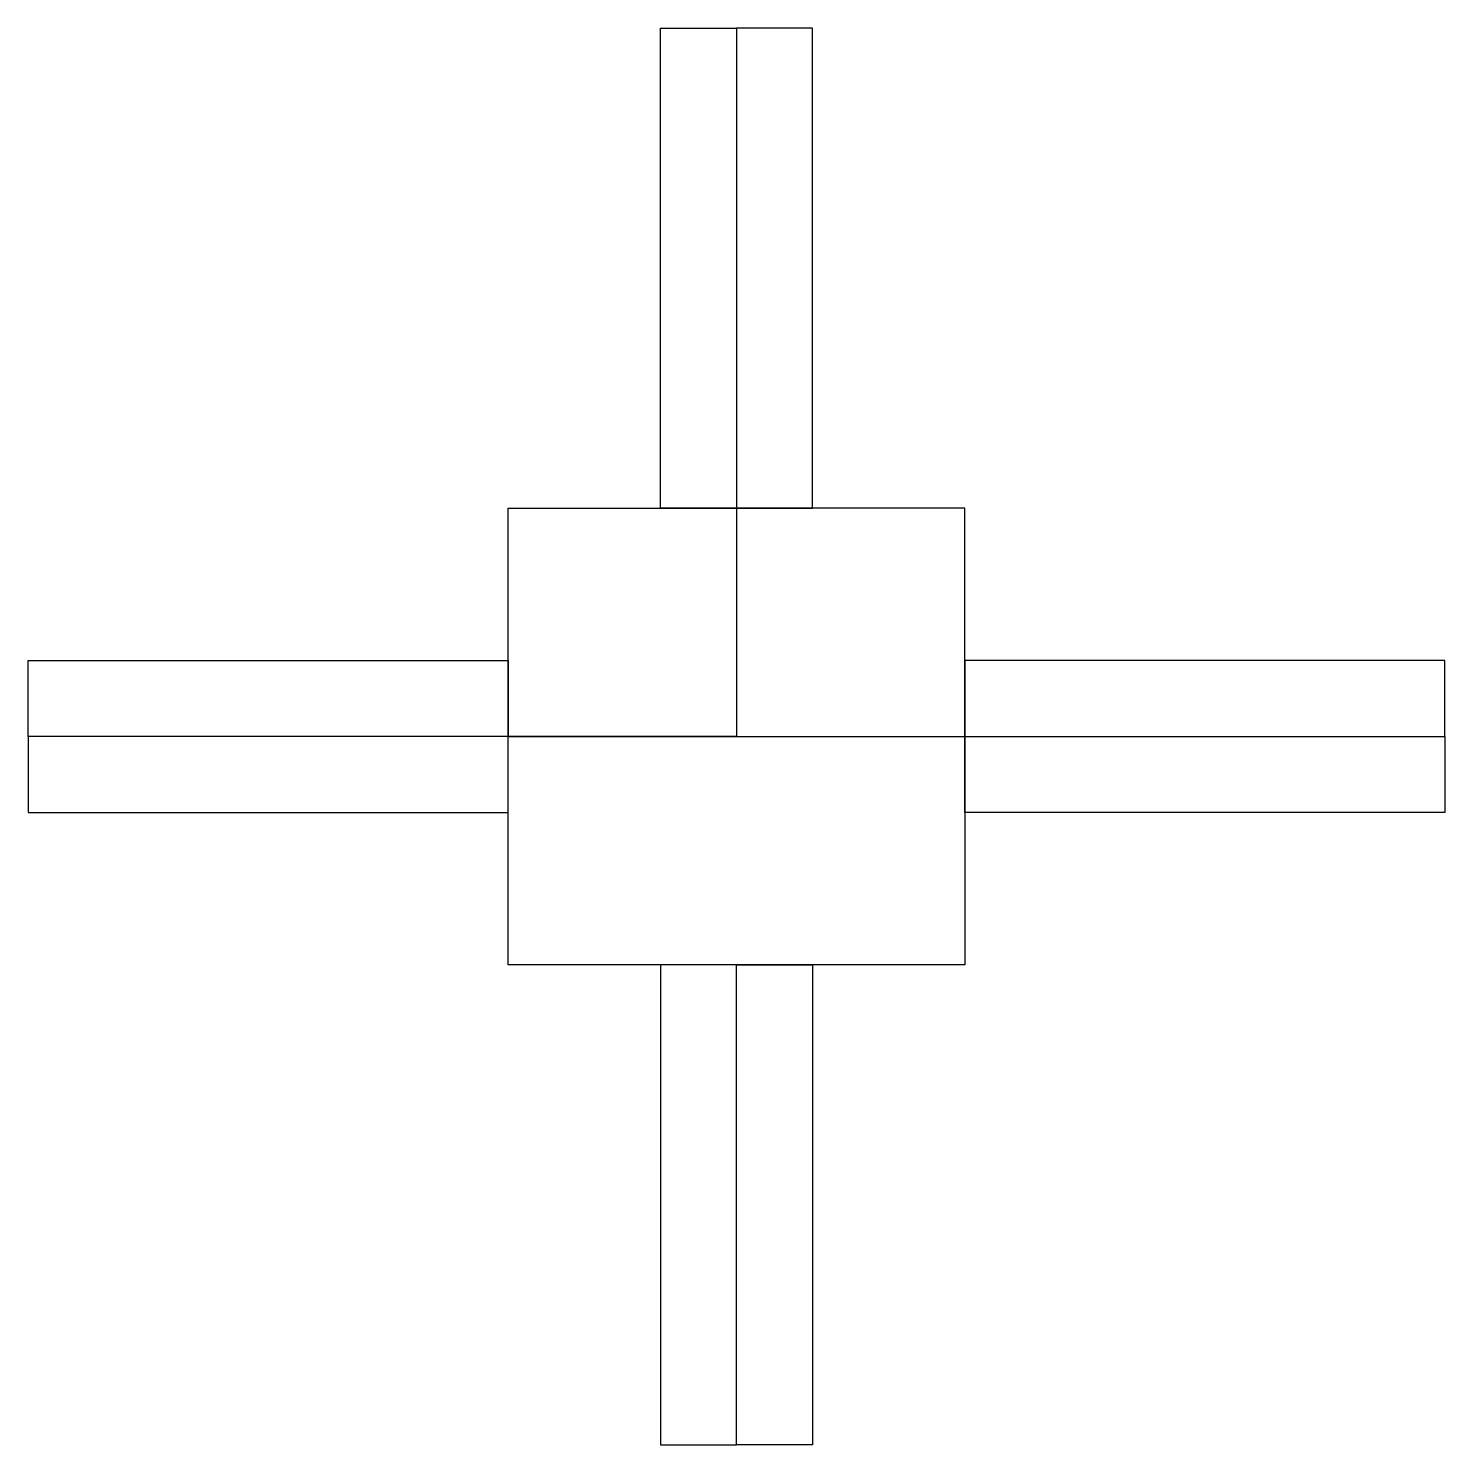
# Model space of a CAD drawing. Header units: millimetres. Extents: x -14.8 to 14.8, y -14.8 to 14.8.
import ezdxf

# ---------------------------------------------------------------- set-up
doc = ezdxf.new("R2010")
doc.units = ezdxf.units.MM
doc.layers.get('0').update_dxf_attribs({"linetype": 'CONTINUOUS'})

msp = doc.modelspace()

# ---------------------------------------------------------------- linework, layer by layer
for p, q in [((-1.5875, 4.7625), (-1.5875, 14.7625)), ((-1.5875, 14.7625), (0, 14.7625)), ((0, 14.7625), (0, 4.7625)), ((1.5875, 14.7625), (0, 14.7625)), ((0, 14.7625), (0, 4.7625)), ((1.5875, 4.7625), (1.5875, 14.7625)), ((-4.7625, 0), (-4.7625, 4.7625)), ((-4.7625, 4.7625), (0, 4.7625)), ((0, 4.7625), (-1.5875, 4.7625)), ((4.7625, 4.7625), (0, 4.7625)), ((0, 4.7625), (0, 0)), ((0, 4.7625), (0, 0)), ((0, 4.7625), (1.5875, 4.7625)), ((4.7625, 0), (4.7625, 4.7625)), ((-14.7625, 0), (-14.7625, 1.5875)), ((-14.7625, 1.5875), (-4.7625, 1.5875)), ((-4.7625, 1.5875), (-4.7625, 0)), ((14.7625, 1.5875), (4.7625, 1.5875)), ((4.7625, 1.5875), (4.7625, 0)), ((14.7625, 0), (14.7625, 1.5875)), ((-4.7625, 0), (-14.7625, 0)), ((-4.7625, 0), (-14.7625, 0)), ((-14.7625, 0), (-14.7625, -1.5875)), ((0, 0), (-4.7625, 0)), ((-4.7625, 0), (4.7625, 0)), ((-4.7625, -4.7625), (-4.7625, 0)), ((-4.7625, -1.5875), (-4.7625, 0)), ((0, 0), (4.7625, 0)), ((4.7625, 0), (4.7625, -4.7625)), ((4.7625, 0), (14.7625, 0)), ((4.7625, 0), (14.7625, 0)), ((4.7625, -1.5875), (4.7625, 0)), ((14.7625, 0), (14.7625, -1.5875)), ((-14.7625, -1.5875), (-4.7625, -1.5875)), ((14.7625, -1.5875), (4.7625, -1.5875)), ((4.7625, -4.7625), (-4.7625, -4.7625)), ((0, -4.7625), (-1.5875, -4.7625)), ((-1.5875, -4.7625), (-1.5875, -14.7625)), ((0, -4.7625), (1.5875, -4.7625)), ((0, -14.7625), (0, -4.7625)), ((0, -14.7625), (0, -4.7625)), ((1.5875, -4.7625), (1.5875, -14.7625)), ((-1.5875, -14.7625), (0, -14.7625)), ((1.5875, -14.7625), (0, -14.7625))]:
    msp.add_line(p, q)

doc.saveas('drawing.dxf')
